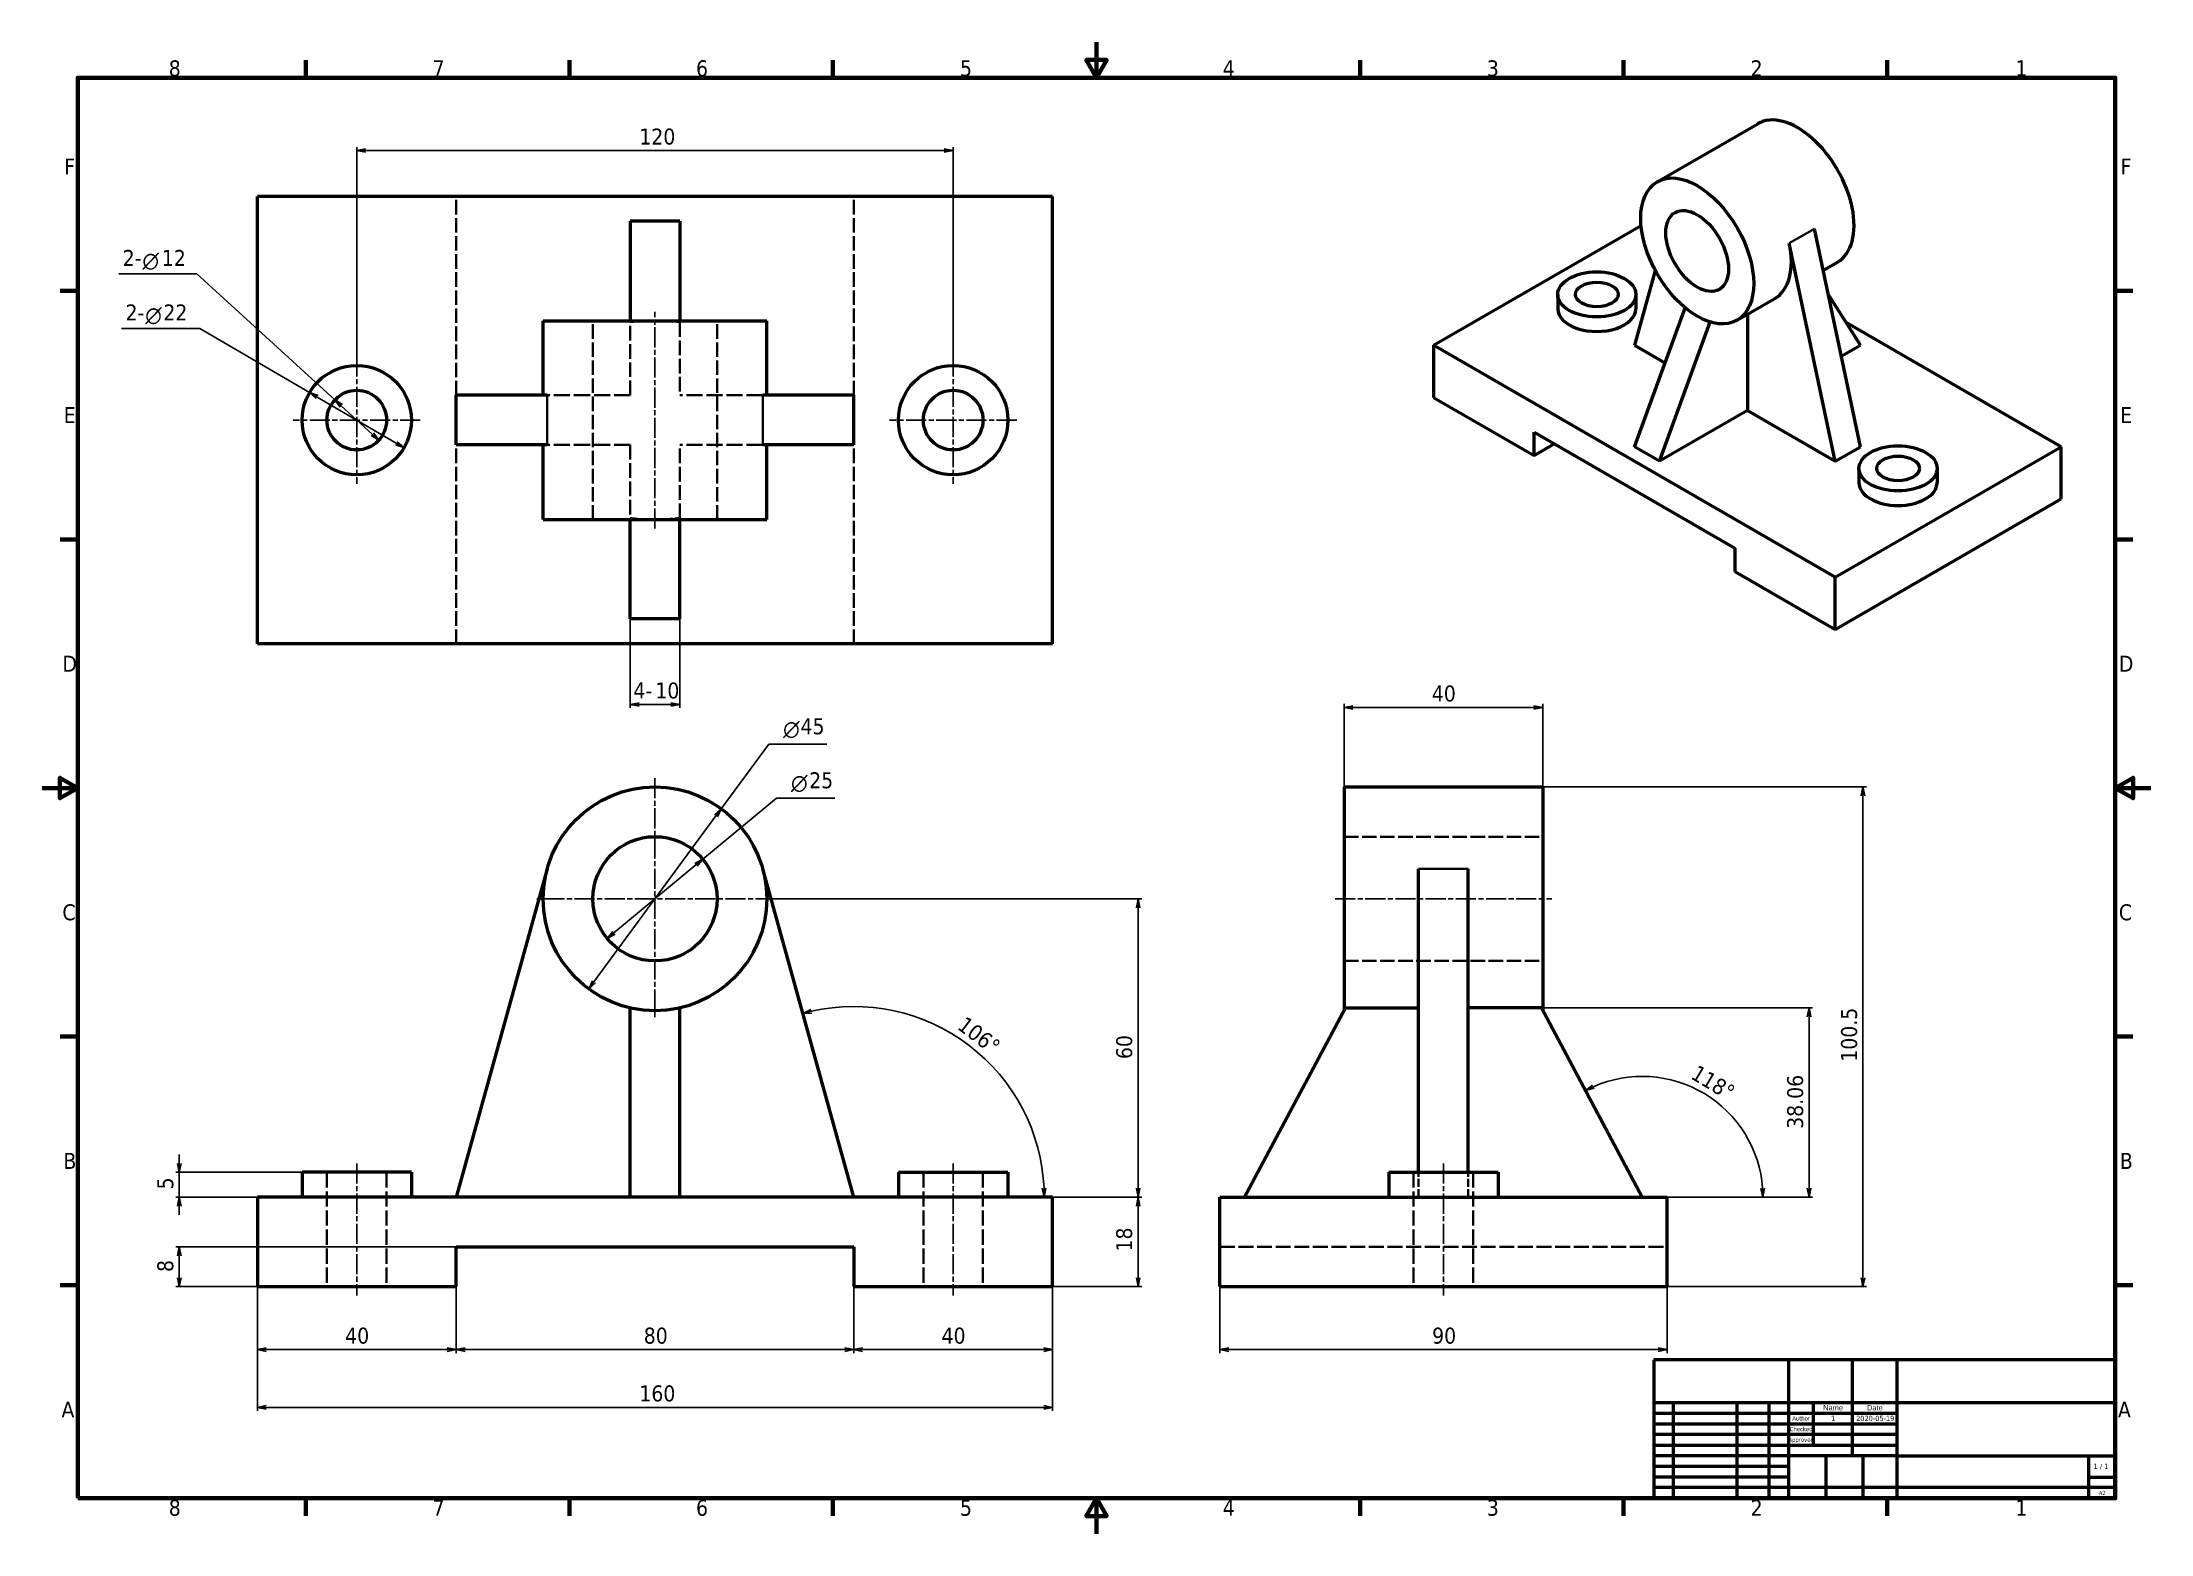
# Model space of a CAD drawing. Header units: millimetres. Extents: x 0 to 424, y 0 to 300.
import ezdxf
from ezdxf.enums import TextEntityAlignment as Align

# ---------------------------------------------------------------- set-up
doc = ezdxf.new("R2010")
doc.units = ezdxf.units.MM
doc.header["$LTSCALE"] = 0.714286
doc.linetypes.add('CHAIN', pattern=[0.3543, 0.2362, -0.0295, 0.0591, -0.0295])
doc.linetypes.add('DASHED', pattern=[0.2068, 0.1655, -0.0413])
for name, color, linetype, lineweight in [('Border (ISO)', 7, 'Continuous', 70), ('Center Mark (ISO)', 7, 'Continuous', 25), ('Centerline (ISO)', 7, 'Continuous', 25), ('Dimension (ISO)', 7, 'Continuous', 25), ('Hidden (ISO)', 7, 'DASHED', 35), ('Title (ISO)', 7, 'Continuous', 50), ('Visible (ISO)', 7, 'Continuous', 50), ('Visible Narrow (ISO)', 7, 'Continuous', 35)]:
    doc.layers.add(name, color=color, linetype=linetype, lineweight=lineweight)
doc.styles.add('Note Text (JIS)', font='tahoma.ttf')
doc.styles.add('Text Style12', font='AIGDT___.TTF')
doc.styles.add('Text Style38', font='tahoma.ttf')
doc.styles.add('Text Style39', font='tahoma.ttf')
doc.styles.add('Text Style41', font='tahoma.ttf')

# ---------------------------------------------------------------- blocks, each defined once
blk = doc.blocks.new('Borders Default Border')
at = {"layer": 'Border (ISO)'}
for p, q in [((74.25, 410), (74.25, 414.9)), ((148.5, 410), (148.5, 414.9)), ((222.75, 410), (222.75, 414.9)), ((371.25, 410), (371.25, 414.9)), ((445.5, 410), (445.5, 414.9)), ((519.75, 410), (519.75, 414.9)), ((10, 350), (5.1, 350)), ((584, 350), (588.9, 350)), ((10, 280), (5.1, 280)), ((584, 280), (588.9, 280)), ((10, 140), (5.1, 140)), ((584, 140), (588.9, 140)), ((10, 70), (5.1, 70)), ((584, 70), (588.9, 70)), ((74.25, 10), (74.25, 5.1)), ((148.5, 10), (148.5, 5.1)), ((222.75, 10), (222.75, 5.1)), ((371.25, 10), (371.25, 5.1)), ((445.5, 10), (445.5, 5.1)), ((519.75, 10), (519.75, 5.1))]:
    blk.add_line(p, q, dxfattribs=at)
at = {"layer": 'Border (ISO)', "flags": 128}
for points in [[(297, 420), (297, 410), (294.11, 415), (299.89, 415), (297, 410)], [(10, 10), (10, 410), (584, 410), (584, 10), (10, 10)], [(0, 210), (10, 210), (5, 212.89), (5, 207.11), (10, 210)], [(594, 210), (584, 210), (589, 212.89), (589, 207.11), (584, 210)], [(297, 0), (297, 10), (294.11, 5), (299.89, 5), (297, 10)]]:
    blk.add_lwpolyline(points, dxfattribs=at)
at = {"layer": 'Border (ISO)', "char_height": 4.5, "attachment_point": 7, "style": 'Note Text (JIS)'}
for s, insert in [('8', (35.66, 410.3)), ('7', (109.98, 410.4)), ('6', (184.19, 410.31)), ('5', (258.56, 410.31)), ('4', (332.56, 410.4)), ('3', (406.97, 410.31)), ('2', (481.26, 410.4)), ('1', (555.86, 410.4)), ('F', (6.19, 382.75)), ('F', (585.49, 382.75)), ('E', (6.06, 312.75)), ('E', (585.36, 312.75)), ('D', (5.7, 242.75)), ('D', (585, 242.75)), ('C', (5.69, 172.67)), ('C', (584.99, 172.67)), ('B', (5.98, 102.75)), ('B', (585.28, 102.75)), ('A', (5.44, 32.75)), ('A', (584.74, 32.75)), ('8', (35.66, 5)), ('7', (109.98, 5.1)), ('6', (184.19, 5.01)), ('5', (258.56, 5.01)), ('4', (332.56, 5.1)), ('3', (406.97, 5.01)), ('2', (481.26, 5.1)), ('1', (555.86, 5.1))]:
    blk.add_mtext(s, dxfattribs=dict(at, insert=insert))
blk = doc.blocks.new('Title Blocks JIS')
at = {"layer": 'Title (ISO)'}
for p, q in [((230, 139), (100, 139)), ((100, 139), (100, 100)), ((138, 100), (138, 139)), ((156, 127), (156, 139)), ((168.5, 100), (168.5, 139)), ((230, 100), (230, 139)), ((100, 127), (230, 127)), ((105.5, 100), (105.5, 127)), ((123.5, 100), (123.5, 127)), ((132.5, 100), (132.5, 127)), ((145, 115), (145, 127)), ((156, 112), (156, 127)), ((100, 124), (168.5, 124)), ((100, 121), (168.5, 121)), ((168.5, 118), (100, 118)), ((100, 115), (168.5, 115)), ((138, 112), (100, 112)), ((138, 109), (100, 109)), ((168.5, 112), (138, 112)), ((148.5, 100), (148.5, 112)), ((159, 100), (159, 112)), ((168.5, 112), (230, 112)), ((222.5, 100), (222.5, 112)), ((138, 106), (100, 106)), ((230, 103), (100, 103)), ((222.5, 106), (230, 106)), ((100, 100), (230, 100))]:
    blk.add_line(p, q, dxfattribs=at)
for s, height, style, p in [('Checked', 1.2, 'Text Style41', (141.5, 119.5)), ('Author', 1.2, 'Text Style41', (141.5, 122.5)), ('Approved', 1.2, 'Text Style41', (141.5, 116.5)), ('1 / 1 ', 1.5, 'Text Style39', (226.25, 109))]:
    blk.add_text(s, height=height, dxfattribs=dict(at, style=style)).set_placement(p, align=Align.MIDDLE_CENTER)
at = {"layer": 'Title (ISO)', "char_height": 1.4986, "attachment_point": 5, "style": 'Note Text (JIS)'}
for s, insert, width in [('\\fArial|b0|i0;\\H1.4986;Name', (150.5, 125.5), 10.8457), ('\\fArial|b0|i0;\\H1.4986;Date', (162.25, 125.5), 12.2497)]:
    blk.add_mtext(s, dxfattribs=dict(at, insert=insert, width=width))
at = {"layer": 'Title (ISO)'}
for tag, height, style, p in [('COMPANY', 3.1, 'Text Style38', (199.25, 133)), ('CHECKED_BY', 1.5, 'Text Style39', (150.5, 119.5)), ('CHECKED_DATE', 1.5, 'Text Style39', (162.25, 119.5)), ('ENG_APPROVED_BY', 1.5, 'Text Style39', (150.5, 116.5)), ('ENG_APPROVAL_DATE', 1.5, 'Text Style39', (162.25, 116.5)), ('PART_NUMBER', 3.1, 'Text Style38', (195.5, 107.5))]:
    blk.add_attdef(tag, text='', height=height, dxfattribs=dict(at, style=style)).set_placement(p, align=Align.MIDDLE_CENTER)
at = {"layer": 'Title (ISO)', "style": 'Text Style38'}
blk.add_attdef('TITLE', text='', height=3.1, dxfattribs=at).set_placement((169.5, 126), align=Align.TOP_LEFT)
at = {"layer": 'Title (ISO)'}
for tag, p, height, style in [('AUTHOR_001', (149.91, 121.75), 1.5, 'Text Style39'), ('CREATION_DATE_001', (156.98, 121.75), 1.5, 'Text Style39'), ('Sheet_Size_001', (225.34, 100.89), 1.2, 'Text Style41')]:
    blk.add_attdef(tag, p, '', height=height, dxfattribs=dict(at, style=style))

msp = doc.modelspace()

# ---------------------------------------------------------------- linework, layer by layer
at = {"layer": 'Center Mark (ISO)', "linetype": 'CHAIN', "ltscale": 23.990969}
for p, q in [((63.3, 236.78), (63.3, 211.2)), ((183.3, 236.78), (183.3, 211.2)), ((76.09, 223.99), (50.52, 223.99)), ((196.09, 223.99), (170.52, 223.99)), ((123.3, 151.99), (123.3, 103.42)), ((147.59, 127.71), (99.02, 127.71))]:
    msp.add_line(p, q, dxfattribs=at)
at = {"layer": 'Centerline (ISO)', "linetype": 'CHAIN', "ltscale": 23.990969}
for p, q in [((123.3, 202.2), (123.3, 245.78)), ((260.16, 127.71), (303.74, 127.71)), ((63.3, 74.49), (63.3, 47.92)), ((183.3, 74.49), (183.3, 47.92)), ((281.95, 74.49), (281.95, 47.92))]:
    msp.add_line(p, q, dxfattribs=at)
at = {"layer": 'Dimension (ISO)'}
for p, q in [((63.3, 236.78), (63.3, 278.92)), ((65.09, 278.56), (63.3, 278.2)), ((65.09, 278.2), (63.3, 278.2)), ((63.3, 278.2), (65.09, 277.85)), ((65.09, 278.2), (181.52, 278.2)), ((183.3, 278.2), (181.52, 278.56)), ((181.52, 278.2), (183.3, 278.2)), ((181.52, 277.85), (183.3, 278.2)), ((183.3, 236.78), (183.3, 278.92)), ((31.13, 253.39), (15.4, 253.39)), ((15.97, 253.39), (28.42, 253.39)), ((58.87, 228.04), (31.13, 253.39)), ((31.69, 242.43), (15.96, 242.43)), ((16.54, 242.43), (28.98, 242.43)), ((53.8, 229.53), (31.69, 242.43)), ((55.34, 228.63), (53.8, 229.53)), ((55.52, 228.94), (53.8, 229.53)), ((53.8, 229.53), (55.16, 228.32)), ((55.34, 228.63), (71.26, 219.35)), ((60.19, 226.83), (58.87, 228.04)), ((60.43, 227.1), (58.87, 228.04)), ((58.87, 228.04), (59.95, 226.57)), ((60.19, 226.83), (66.41, 221.15)), ((66.17, 220.88), (67.73, 219.94)), ((66.41, 221.15), (67.73, 219.94)), ((67.73, 219.94), (66.65, 221.41)), ((71.08, 219.04), (72.8, 218.45)), ((71.26, 219.35), (72.8, 218.45)), ((72.8, 218.45), (71.44, 219.65)), ((118.3, 183.99), (118.3, 166.09)), ((128.3, 183.99), (128.3, 166.09)), ((120.09, 167.16), (118.3, 166.8)), ((120.09, 166.8), (118.3, 166.8)), ((118.3, 166.8), (120.09, 166.44)), ((126.52, 166.8), (120.09, 166.8)), ((128.3, 166.8), (126.52, 167.16)), ((126.52, 166.8), (128.3, 166.8)), ((126.52, 166.44), (128.3, 166.8)), ((261.95, 150.21), (261.95, 166.91)), ((263.74, 166.55), (261.95, 166.2)), ((263.74, 166.2), (261.95, 166.2)), ((261.95, 166.2), (263.74, 165.84)), ((263.74, 166.2), (300.16, 166.2)), ((301.95, 166.2), (300.16, 166.55)), ((300.16, 166.2), (301.95, 166.2)), ((300.16, 165.84), (301.95, 166.2)), ((301.95, 150.21), (301.95, 166.91)), ((136.63, 145.84), (146.19, 158.84)), ((146.19, 158.84), (157.9, 158.84)), ((148.9, 158.84), (157.33, 158.84)), ((301.95, 150.21), (367.08, 150.21)), ((366.37, 150.21), (366.01, 148.42)), ((366.37, 148.42), (366.37, 150.21)), ((366.73, 148.42), (366.37, 150.21)), ((135.57, 144.4), (111.03, 111.02)), ((132.93, 135.68), (147.78, 147.98)), ((136.63, 145.84), (135.28, 144.61)), ((135.57, 144.4), (136.63, 145.84)), ((135.86, 144.19), (136.63, 145.84)), ((147.78, 147.98), (159.5, 147.98)), ((150.5, 147.98), (158.93, 147.98)), ((366.37, 51.49), (366.37, 148.42)), ((131.55, 134.54), (115.05, 120.88)), ((132.93, 135.68), (131.33, 134.82)), ((131.55, 134.54), (132.93, 135.68)), ((131.78, 134.27), (132.93, 135.68)), ((147.59, 127.71), (221.24, 127.71)), ((220.52, 127.71), (220.17, 125.92)), ((220.52, 125.92), (220.52, 127.71)), ((220.88, 125.92), (220.52, 127.71)), ((220.52, 69.49), (220.52, 125.92)), ((114.82, 121.15), (113.67, 119.74)), ((115.05, 120.88), (113.67, 119.74)), ((113.67, 119.74), (115.28, 120.6)), ((110.74, 111.23), (109.97, 109.58)), ((111.03, 111.02), (109.97, 109.58)), ((109.97, 109.58), (111.32, 110.81)), ((154.69, 105.44), (153.05, 104.65)), ((154.78, 105.09), (153.05, 104.65)), ((153.05, 104.65), (154.87, 104.74)), ((301.65, 105.77), (356.24, 105.77)), ((355.52, 105.77), (355.16, 103.99)), ((355.52, 103.99), (355.52, 105.77)), ((355.88, 103.99), (355.52, 105.77)), ((355.52, 69.49), (355.52, 103.99)), ((311.97, 90.24), (310.52, 89.14)), ((312.13, 89.92), (310.52, 89.14)), ((310.52, 89.14), (312.28, 89.6)), ((52.3, 72.71), (26.87, 72.71)), ((27.23, 74.49), (27.59, 72.71)), ((27.59, 74.49), (27.59, 76.28)), ((27.59, 74.49), (27.59, 72.71)), ((27.59, 72.71), (27.94, 74.49)), ((27.59, 67.71), (27.59, 72.71)), ((201.24, 69.49), (201.64, 67.71)), ((201.6, 69.49), (201.64, 67.71)), ((201.64, 67.71), (201.96, 69.5)), ((220.17, 69.49), (220.52, 67.71)), ((220.52, 69.49), (220.52, 67.71)), ((220.52, 67.71), (220.88, 69.49)), ((345.81, 69.48), (346.24, 67.71)), ((346.17, 69.49), (346.24, 67.71)), ((346.24, 67.71), (346.53, 69.51)), ((355.16, 69.49), (355.52, 67.71)), ((355.52, 69.49), (355.52, 67.71)), ((355.52, 67.71), (355.88, 69.49)), ((43.3, 67.71), (26.87, 67.71)), ((27.59, 67.71), (27.23, 65.92)), ((27.59, 65.92), (27.59, 67.71)), ((27.94, 65.92), (27.59, 67.71)), ((27.59, 65.92), (27.59, 64.14)), ((203.3, 67.71), (221.24, 67.71)), ((203.3, 67.71), (221.24, 67.71)), ((220.52, 67.71), (220.17, 65.92)), ((220.52, 65.92), (220.52, 67.71)), ((220.88, 65.92), (220.52, 67.71)), ((220.52, 51.49), (220.52, 65.92)), ((326.95, 67.71), (346.95, 67.71)), ((326.95, 67.71), (356.24, 67.71)), ((63.23, 57.71), (26.87, 57.71)), ((27.59, 57.71), (27.23, 55.92)), ((27.59, 55.92), (27.59, 57.71)), ((27.94, 55.92), (27.59, 57.71)), ((27.59, 51.49), (27.59, 55.92)), ((83.3, 57.71), (63.37, 57.71)), ((27.23, 51.49), (27.59, 49.71)), ((27.59, 51.49), (27.59, 49.71)), ((27.59, 49.71), (27.94, 51.49)), ((220.17, 51.49), (220.52, 49.71)), ((220.52, 51.49), (220.52, 49.71)), ((220.52, 49.71), (220.88, 51.49)), ((366.01, 51.49), (366.37, 49.71)), ((366.37, 51.49), (366.37, 49.71)), ((366.37, 49.71), (366.73, 51.49)), ((43.3, 49.71), (26.87, 49.71)), ((43.3, 49.71), (43.3, 36.34)), ((43.3, 49.71), (43.3, 24.71)), ((83.3, 49.71), (83.3, 36.34)), ((83.3, 49.71), (83.3, 36.34)), ((163.3, 49.71), (163.3, 36.34)), ((163.3, 49.71), (163.3, 36.34)), ((203.3, 49.71), (203.3, 36.34)), ((203.3, 49.71), (203.3, 24.71)), ((203.3, 49.71), (221.24, 49.71)), ((236.95, 49.71), (236.95, 36.34)), ((326.95, 49.71), (326.95, 36.34)), ((326.95, 49.71), (367.08, 49.71)), ((45.09, 37.41), (43.3, 37.05)), ((45.09, 37.05), (43.3, 37.05)), ((43.3, 37.05), (45.09, 36.69)), ((45.09, 37.05), (81.52, 37.05)), ((83.3, 37.05), (81.52, 37.41)), ((81.52, 37.05), (83.3, 37.05)), ((81.52, 36.69), (83.3, 37.05)), ((85.09, 37.41), (83.3, 37.05)), ((85.09, 37.05), (83.3, 37.05)), ((83.3, 37.05), (85.09, 36.69)), ((85.09, 37.05), (161.52, 37.05)), ((163.3, 37.05), (161.52, 37.41)), ((161.52, 37.05), (163.3, 37.05)), ((161.52, 36.69), (163.3, 37.05)), ((165.09, 37.41), (163.3, 37.05)), ((165.09, 37.05), (163.3, 37.05)), ((163.3, 37.05), (165.09, 36.69)), ((165.09, 37.05), (201.52, 37.05)), ((203.3, 37.05), (201.52, 37.41)), ((201.52, 37.05), (203.3, 37.05)), ((201.52, 36.69), (203.3, 37.05)), ((238.74, 37.41), (236.95, 37.05)), ((238.74, 37.05), (236.95, 37.05)), ((236.95, 37.05), (238.74, 36.69)), ((238.74, 37.05), (325.16, 37.05)), ((326.95, 37.05), (325.16, 37.41)), ((325.16, 37.05), (326.95, 37.05)), ((325.16, 36.69), (326.95, 37.05)), ((45.09, 25.78), (43.3, 25.42)), ((203.3, 25.42), (201.52, 25.78)), ((45.09, 25.42), (43.3, 25.42)), ((43.3, 25.42), (45.09, 25.07)), ((45.09, 25.42), (201.52, 25.42)), ((201.52, 25.42), (203.3, 25.42)), ((201.52, 25.07), (203.3, 25.42))]:
    msp.add_line(p, q, dxfattribs=at)
for centre, radius, start, end in [((163.3, 67.71), 38.34, 2.6688, 102.8404), ((321.95, 67.71), 24.29, 4.2139, 113.8586)]:
    msp.add_arc(centre, radius, start, end, dxfattribs=at)
at = {"layer": 'Hidden (ISO)', "ltscale": 24.617548}
for p, q in [((83.3, 228.99), (83.3, 268.99)), ((163.3, 228.99), (163.3, 268.99)), ((110.8, 203.99), (110.8, 243.99)), ((135.8, 203.99), (135.8, 243.99)), ((83.3, 178.99), (83.3, 218.99)), ((163.3, 178.99), (163.3, 218.99)), ((261.95, 140.21), (301.95, 140.21)), ((261.95, 115.21), (301.95, 115.21))]:
    msp.add_line(p, q, dxfattribs=at)
at = {"layer": 'Hidden (ISO)', "ltscale": 1.699289}
for p, q in [((118.3, 243.99), (118.3, 243.69)), ((128.3, 243.99), (128.3, 243.69)), ((118.3, 203.99), (118.3, 204.29)), ((128.3, 203.99), (128.3, 204.29))]:
    msp.add_line(p, q, dxfattribs=at)
at = {"layer": 'Hidden (ISO)', "ltscale": 24.87903}
for p, q in [((118.3, 228.99), (118.3, 243.69)), ((128.3, 243.69), (128.3, 228.99)), ((118.3, 218.99), (118.3, 204.29)), ((128.3, 204.29), (128.3, 218.99))]:
    msp.add_line(p, q, dxfattribs=at)
at = {"layer": 'Hidden (ISO)', "ltscale": 27.316702}
for p, q in [((118.3, 228.99), (101.62, 228.99)), ((144.98, 228.99), (128.3, 228.99)), ((118.3, 218.99), (101.62, 218.99)), ((144.98, 218.99), (128.3, 218.99))]:
    msp.add_line(p, q, dxfattribs=at)
at = {"layer": 'Hidden (ISO)', "ltscale": 25.951}
for p, q in [((57.3, 72.71), (57.3, 49.71)), ((69.3, 72.71), (69.3, 49.71)), ((177.3, 72.71), (177.3, 49.71)), ((189.3, 72.71), (189.3, 49.71)), ((275.95, 72.71), (275.95, 49.71)), ((287.95, 72.71), (287.95, 49.71))]:
    msp.add_line(p, q, dxfattribs=at)
at = {"layer": 'Hidden (ISO)', "ltscale": 13.829909}
for p, q in [((276.95, 67.71), (276.95, 72.71)), ((286.95, 67.71), (286.95, 72.71))]:
    msp.add_line(p, q, dxfattribs=at)
at = {"layer": 'Hidden (ISO)', "ltscale": 25.386847}
msp.add_line((236.95, 57.71), (326.95, 57.71), dxfattribs=at)
at = {"layer": 'Hidden (ISO)', "ltscale": 13.47013}
for centre, major_axis, start_param, end_param in [((123.3, 231.99), (22.5, 0), 1.570796, 1.794889), ((123.3, 231.99), (22.5, 0), 1.346703, 1.570796), ((123.3, 215.99), (-22.5, 0), 1.346703, 1.570796), ((123.3, 215.99), (-22.5, 0), 1.570796, 1.794889)]:
    msp.add_ellipse(centre, major_axis=major_axis, ratio=0.533333, start_param=start_param, end_param=end_param, dxfattribs=at)
at = {"layer": 'Visible (ISO)'}
for p, q in [((324.98, 271.94), (345.18, 283.6)), ((203.3, 268.99), (43.3, 268.99)), ((43.3, 178.99), (43.3, 268.99)), ((203.3, 178.99), (203.3, 268.99)), ((128.3, 263.99), (118.3, 263.99)), ((118.3, 263.99), (118.3, 243.99)), ((128.3, 263.99), (128.3, 243.99)), ((279.98, 239.06), (321.71, 263.16)), ((360.79, 215.73), (351.54, 259.58)), ((365.84, 218.65), (356.59, 262.49)), ((358.36, 254.1), (361.25, 255.76)), ((324.58, 254.09), (320.38, 239.06)), ((304.95, 249.27), (304.95, 246.35)), ((320.38, 218.65), (330.58, 246.6)), ((320.67, 249.27), (320.67, 246.35)), ((341.05, 244.1), (348.62, 248.47)), ((365.84, 239.06), (359.36, 249.35)), ((100.8, 243.99), (145.8, 243.99)), ((100.8, 228.99), (100.8, 243.99)), ((145.8, 228.99), (145.8, 243.99)), ((325.44, 215.73), (335.64, 243.73)), ((343.11, 245.29), (343.11, 225.94)), ((406.25, 218.65), (362.96, 243.65)), ((360.79, 192.41), (279.98, 239.06)), ((279.98, 239.06), (279.98, 228.57)), ((320.38, 239.06), (326.53, 235.51)), ((362, 236.85), (365.84, 239.06)), ((101.62, 228.99), (83.3, 228.99)), ((83.3, 218.99), (83.3, 228.99)), ((163.3, 228.99), (144.98, 228.99)), ((163.3, 218.99), (163.3, 228.99)), ((279.98, 228.57), (300.18, 216.9)), ((343.11, 225.94), (325.44, 215.73)), ((343.11, 225.94), (360.79, 215.73)), ((300.18, 216.9), (300.18, 221.57)), ((300.18, 221.57), (340.59, 198.24)), ((101.62, 218.99), (83.3, 218.99)), ((100.8, 203.99), (100.8, 218.99)), ((163.3, 218.99), (144.98, 218.99)), ((145.8, 203.99), (145.8, 218.99)), ((300.18, 216.9), (304.22, 219.23)), ((325.44, 215.73), (320.38, 218.65)), ((360.79, 215.73), (365.84, 218.65)), ((360.79, 192.41), (406.25, 218.65)), ((406.25, 208.15), (406.25, 218.65)), ((365.56, 214.28), (365.56, 211.36)), ((381.27, 214.28), (381.27, 211.36)), ((360.79, 181.91), (406.25, 208.15)), ((100.8, 203.99), (145.8, 203.99)), ((118.3, 183.99), (118.3, 203.99)), ((128.3, 183.99), (128.3, 203.99)), ((340.59, 198.24), (340.59, 193.57)), ((340.59, 193.57), (360.79, 181.91)), ((360.79, 181.91), (360.79, 192.41)), ((128.3, 183.99), (118.3, 183.99)), ((203.3, 178.99), (43.3, 178.99)), ((261.95, 150.21), (261.95, 105.21)), ((261.95, 150.21), (301.95, 150.21)), ((301.95, 150.21), (301.95, 105.21)), ((101.62, 133.73), (83.3, 67.71)), ((163.3, 67.71), (144.98, 133.73)), ((276.95, 72.71), (276.95, 133.73)), ((286.95, 72.71), (286.95, 133.73)), ((118.3, 67.71), (118.3, 105.77)), ((128.3, 67.71), (128.3, 105.77)), ((241.95, 67.71), (262.25, 105.77)), ((262.25, 105.77), (276.95, 105.77)), ((301.65, 105.77), (286.95, 105.77)), ((321.95, 67.71), (301.65, 105.77)), ((74.3, 72.71), (52.3, 72.71)), ((52.3, 72.71), (52.3, 67.71)), ((74.3, 72.71), (74.3, 67.71)), ((172.3, 72.71), (194.3, 72.71)), ((172.3, 72.71), (172.3, 67.71)), ((194.3, 72.71), (194.3, 67.71)), ((270.95, 72.71), (292.95, 72.71)), ((270.95, 72.71), (270.95, 67.71)), ((292.95, 72.71), (292.95, 67.71)), ((203.3, 67.71), (43.3, 67.71)), ((43.3, 67.71), (43.3, 49.71)), ((203.3, 49.71), (203.3, 67.71)), ((236.95, 67.71), (326.95, 67.71)), ((236.95, 49.71), (236.95, 67.71)), ((326.95, 49.71), (326.95, 67.71)), ((83.3, 49.71), (83.3, 57.71)), ((83.3, 57.71), (163.3, 57.71)), ((163.3, 57.71), (163.3, 49.71)), ((43.3, 49.71), (83.3, 49.71)), ((163.3, 49.71), (203.3, 49.71)), ((236.95, 49.71), (326.95, 49.71))]:
    msp.add_line(p, q, dxfattribs=at)
for centre, radius in [((63.3, 223.99), 11), ((183.3, 223.99), 11), ((63.3, 223.99), 6), ((183.3, 223.99), 6), ((123.3, 127.71), 22.5), ((123.3, 127.71), 12.5)]:
    msp.add_circle(centre, radius, dxfattribs=at)
for centre, major_axis, start_param, end_param in [((353.21, 269.68), (8.04, -13.92), 0, 3.141593), ((340.59, 262.39), (8.04, -13.92), 0, 1.056084), ((312.81, 246.35), (-7.86, 0), 0, 3.141593), ((373.42, 211.36), (7.86, 0), 3.141593, 6.283185)]:
    msp.add_ellipse(centre, major_axis=major_axis, ratio=0.57735, start_param=start_param, end_param=end_param, dxfattribs=at)
for centre, major_axis in [((333.01, 258.02), (-8.04, 13.92)), ((333.01, 258.02), (4.46, -7.73)), ((312.81, 249.27), (-7.86, 0)), ((312.81, 249.27), (4.29, 0)), ((373.42, 214.28), (7.86, 0)), ((373.42, 214.28), (4.29, 0))]:
    msp.add_ellipse(centre, major_axis=major_axis, ratio=0.57735, dxfattribs=at)
at = {"layer": 'Visible Narrow (ISO)'}
for p, q in [((351.54, 259.58), (356.59, 262.49)), ((101.62, 218.99), (101.62, 228.99)), ((144.98, 218.99), (144.98, 228.99)), ((276.95, 133.73), (286.95, 133.73))]:
    msp.add_line(p, q, dxfattribs=at)

# ---------------------------------------------------------------- block references
at = {"xscale": 0.7142857142857143, "yscale": 0.7142857142857143, "zscale": 0.7142857142857143}
msp.add_blockref('Borders Default Border', (0, 0), dxfattribs=at)
msp.add_blockref('Title Blocks JIS', (252.86, -64.29), dxfattribs=at).add_auto_attribs({'CREATION_DATE_001': '2020-05-19', 'AUTHOR_001': '1', 'Sheet_Size_001': 'A2'})

# ---------------------------------------------------------------- texts
at = {"layer": 'Dimension (ISO)', "attachment_point": 7}
for s, insert, char_height, style in [('120', (120.16, 279.35), 3.214, 'Note Text (JIS)'), ('2-', (16.2, 255), 3.214, 'Note Text (JIS)'), ('\\fAIGDT|b0|i0|p0;n', (20.17, 254.2), 3.2143, 'Text Style12'), ('12', (24.07, 255), 3.214, 'Note Text (JIS)'), ('2-', (16.77, 244.04), 3.214, 'Note Text (JIS)'), ('\\fAIGDT|b0|i0|p0;n', (20.74, 243.24), 3.2143, 'Text Style12'), ('22', (24.39, 244.04), 3.214, 'Note Text (JIS)'), ('4-', (118.97, 168.01), 3.214, 'Note Text (JIS)'), ('10', (123.38, 167.94), 3.214, 'Note Text (JIS)'), ('40', (279.62, 167.34), 3.214, 'Note Text (JIS)'), ('\\fAIGDT|b0|i0|p0;n', (149.09, 160.01), 3.2143, 'Text Style12'), ('45', (152.59, 160.75), 3.214, 'Note Text (JIS)'), ('25', (154.33, 149.89), 3.214, 'Note Text (JIS)'), ('\\fAIGDT|b0|i0|p0;n', (150.68, 149.16), 3.2143, 'Text Style12'), ('40', (60.97, 38.19), 3.214, 'Note Text (JIS)'), ('80', (121.05, 38.19), 3.214, 'Note Text (JIS)'), ('40', (180.97, 38.19), 3.214, 'Note Text (JIS)'), ('90', (279.68, 38.19), 3.214, 'Note Text (JIS)'), ('160', (120.16, 26.57), 3.214, 'Note Text (JIS)')]:
    msp.add_mtext(s, dxfattribs=dict(at, insert=insert, char_height=char_height, style=style))
at = {"layer": 'Dimension (ISO)', "attachment_point": 7, "style": 'Note Text (JIS)'}
for s, insert, char_height, rotation in [('106°', (183.87, 101.67), 3.214, 322.7546), ('100.5', (365.23, 94.95), 3.214, 90), ('60', (219.38, 95.48), 3.214, 90), ('118°', (331.45, 91.66), 3.214, 329.0362), ('38.06', (354.38, 81.45), 3.214, 90), ('5', (26.44, 69.27), 3.21, 90), ('18', (219.38, 56.78), 3.214, 90), ('8', (26.44, 52.66), 3.21, 90)]:
    msp.add_mtext(s, dxfattribs=dict(at, insert=insert, char_height=char_height, rotation=rotation))

doc.saveas('drawing.dxf')
